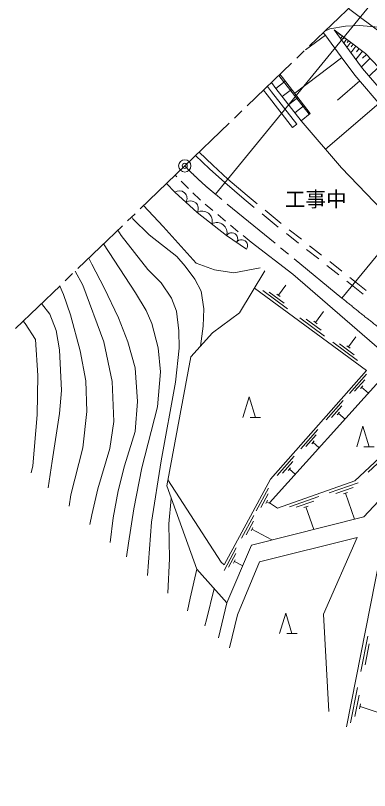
# Model space of a CAD drawing. Units: millimetres at full size, sheet at 1:1000; details may follow other scales. Extents: x 40000 to 680000, y 20000 to 380000.
# Drawn here: x 299761 to 334158, y 264382 to 339583 of the extents above; entities that cross this region are included whole.
import ezdxf
from ezdxf.enums import TextEntityAlignment as Align

# ---------------------------------------------------------------- set-up
doc = ezdxf.new("R2010")
doc.units = ezdxf.units.MM
doc.header["$LTSCALE"] = 1000
doc.header["$PDMODE"] = 32
doc.header["$PDSIZE"] = 500
doc.linetypes.add('CHAIN', pattern=[18.5, 12, -1.5, 3.5, -1.5])
for name, color, linetype, lineweight in [('M-BGD', 7, 'Continuous', 13), ('M-BMK', 2, 'Continuous', 13), ('M-BMK-HTXT', 7, 'Continuous', 13), ('M-BMK-ROW', 30, 'Continuous', 13), ('M-BMK-SRVR', 3, 'Continuous', 13), ('M-STR-HTXT', 7, 'Continuous', 13)]:
    doc.layers.add(name, color=color, linetype=linetype, lineweight=lineweight)
doc.styles.add('ＭＳ ゴシック', font='')
doc.styles.get('ＭＳ ゴシック').set_extended_font_data('MS Gothic')

msp = doc.modelspace()

# ---------------------------------------------------------------- linework, layer by layer
at = {"layer": 'M-BGD'}
for p, q in [((329876, 337660), (327938, 336258)), ((329819, 337740), (329641, 337893)), ((329819, 337740), (331398, 335558)), ((330731, 338186), (332208, 336145)), ((331130, 337885), (331038, 337762)), ((331330, 337735), (331284, 337673)), ((331530, 337584), (331344, 337338)), ((331730, 337434), (331637, 337311)), ((331929, 337284), (331651, 336914)), ((332329, 336983), (331958, 336490)), ((332129, 337133), (331990, 336949)), ((332822, 336612), (332340, 335971)), ((332576, 336798), (332390, 336551)), ((333143, 336371), (332902, 336050)), ((331451, 335488), (326887, 332032)), ((331398, 335558), (332732, 333796)), ((332208, 336145), (333492, 334446)), ((333464, 336129), (332843, 335304)), ((334220, 335431), (333364, 334615)), ((333864, 335805), (333490, 335448)), ((335036, 334576), (334125, 333706)), ((325064, 332496), (325972, 333207)), ((325577, 333474), (325351, 333773)), ((328293, 329995), (325572, 333470)), ((333214, 333233), (331038, 331373)), ((325681, 331709), (326586, 332418)), ((326297, 330921), (327201, 331629)), ((335074, 331058), (329873, 326609)), ((326914, 330134), (327815, 330840)), ((328402, 330087), (327530, 329347)), ((327093, 329031), (326682, 328712)), ((317262, 326005), (318627, 324715)), ((317594, 326324), (318940, 325052)), ((318940, 325052), (320407, 323712)), ((318627, 324715), (320102, 323367)), ((315444, 323922), (315280, 324103)), ((316581, 322797), (315870, 323500)), ((320102, 323367), (321977, 321763)), ((320407, 323712), (322273, 322116)), ((317675, 321713), (317007, 322374)), ((322273, 322116), (323241, 321317)), ((317721, 321675), (317675, 321713)), ((318948, 320647), (318181, 321289)), ((321977, 321763), (322949, 320962)), ((324013, 320681), (324981, 319883)), ((320175, 319620), (319408, 320262)), ((323720, 320326), (324692, 319525)), ((324981, 319883), (325580, 319411)), ((321412, 318607), (320638, 319239)), ((324692, 319525), (325293, 319051)), ((322652, 317595), (321877, 318227)), ((326078, 318433), (327257, 317504)), ((326366, 318792), (327544, 317864)), ((328042, 316885), (329220, 315957)), ((328329, 317245), (329508, 316317)), ((330006, 315338), (331184, 314410)), ((330293, 315698), (331471, 314769)), ((331970, 313791), (332571, 313318)), ((332257, 314151), (332856, 313678)), ((332856, 313678), (333841, 312893)), ((323780, 312886), (326196, 311107)), ((325308, 312431), (326040, 313425)), ((332571, 313318), (333550, 312536)), ((324423, 312748), (325873, 311680)), ((325139, 312556), (325477, 312307)), ((328901, 309785), (329695, 310862)), ((327373, 310240), (329789, 308461)), ((328017, 310101), (329466, 309034)), ((328732, 309910), (329071, 309660)), ((332114, 307420), (332832, 308395)), ((330586, 307874), (333001, 306095)), ((331229, 307736), (332678, 306668)), ((331945, 307544), (332283, 307295)), ((333853, 304774), (332199, 302900)), ((333702, 304240), (332710, 303116)), ((333502, 303650), (333270, 303388)), ((333386, 303519), (334053, 302931)), ((321865, 300570), (322465, 302570)), ((322465, 302570), (323065, 300570)), ((331606, 302228), (329952, 300353)), ((331455, 301694), (330463, 300570)), ((331255, 301104), (331023, 300842)), ((331139, 300973), (331776, 300411)), ((322565, 300570), (323565, 300570)), ((329130, 299422), (327476, 297547)), ((332911, 297738), (333511, 299738)), ((333511, 299738), (334111, 297738)), ((328979, 298888), (327986, 297763)), ((328778, 298298), (328547, 298036)), ((328663, 298167), (329267, 297634)), ((333611, 297738), (334611, 297738)), ((336217, 297310), (334025, 295262)), ((326844, 296831), (325189, 294956)), ((326693, 296297), (325700, 295173)), ((326492, 295707), (326261, 295445)), ((326376, 295576), (326950, 295070)), ((333055, 294247), (330223, 293257)), ((324345, 293723), (323155, 291524)), ((332577, 293794), (330878, 293200)), ((332015, 293311), (331619, 293173)), ((324318, 293169), (323604, 291850)), ((324255, 292549), (324089, 292241)), ((329222, 292907), (326390, 291918)), ((331817, 293242), (332698, 290720)), ((324172, 292395), (324414, 292264)), ((328745, 292455), (327046, 291861)), ((328183, 291972), (327786, 291834)), ((327984, 291903), (328747, 289721)), ((322906, 291065), (321715, 288867)), ((322879, 290511), (322165, 289192)), ((322816, 289891), (322649, 289583)), ((322733, 289737), (324666, 288690)), ((321211, 287935), (320020, 285736)), ((321184, 287381), (320469, 286062)), ((321121, 286761), (320954, 286453)), ((321037, 286607), (321835, 286175)), ((325423, 279603), (326023, 281603)), ((326023, 281603), (326623, 279603)), ((326123, 279603), (327123, 279603)), ((333978, 279366), (333300, 275932)), ((334136, 278621), (333729, 276561)), ((332990, 274368), (332312, 270935)), ((333149, 273623), (332742, 271563)), ((333287, 272775), (333192, 272295)), ((333240, 272535), (336739, 271349))]:
    msp.add_line(p, q, dxfattribs=at)
for points in [[(329818, 338063), (330293, 338282), (331825, 338550), (333191, 338599), (335028, 338456), (337959, 338087), (340266, 337858), (343583, 337642), (346057, 337487), (348977, 337247), (353455, 337379)], [(330731, 338186), (333782, 335890), (340876, 328456), (346867, 320901), (347488, 318327)], [(333492, 334446), (337233, 330072), (341803, 325355), (347030, 320224)], [(328402, 330087), (325690, 333568), (325460, 333878)], [(332732, 333796), (336493, 329399), (341094, 324650), (346267, 319572)], [(324241, 332707), (324633, 332187), (327093, 329031)], [(327530, 329347), (325062, 332499), (324625, 333076)], [(323864, 332345), (324220, 331871), (326682, 328712)], [(338493, 308920), (338960, 310343), (340438, 312696), (341472, 314687), (336238, 319825), (331429, 324788), (327530, 329347)], [(322193, 316894), (320278, 318250), (317422, 320480), (315240, 322425), (314436, 323292)], [(312193, 321138), (314094, 319096), (317328, 315558), (319107, 314914), (320984, 314598), (323531, 315110)], [(311056, 320046), (311176, 319860), (312753, 318300), (315427, 316192), (316258, 315254), (317183, 314000), (317809, 312830), (318060, 311126), (318012, 309427), (317726, 307495)], [(309705, 318748), (310016, 318224), (312610, 314940), (313912, 313645), (314918, 312166), (315411, 310884), (315638, 308970), (315675, 307297), (315302, 303991), (313903, 296362), (312973, 290419), (312692, 286547), (312587, 285257)], [(308324, 317422), (311424, 312667), (312463, 310946), (313011, 309692), (313627, 307329), (313858, 304996), (313567, 301626), (312044, 295702), (311267, 291698), (310744, 288372), (310548, 287051)], [(336337, 306185), (326717, 314481), (322652, 317595)], [(306887, 316043), (307183, 315455), (308393, 313145), (309783, 310231), (310683, 307921), (311378, 305383), (311614, 302112), (311390, 299205), (310356, 295888), (309739, 293475), (309255, 290841), (308975, 288434)], [(305571, 314779), (306312, 313401), (308356, 307930), (309164, 304065), (309309, 300174), (308925, 297560), (307753, 293667), (307171, 291115), (306982, 290187)], [(304061, 313329), (304441, 312510), (305094, 310530), (306041, 307030), (306609, 304133), (306692, 301144), (306306, 297643), (305149, 293080), (304968, 291959)], [(314564, 294525), (319747, 286536), (320050, 286295), (324536, 294579), (333851, 305134), (322991, 313131)], [(302301, 311639), (303100, 310618), (303722, 309012), (304038, 307155), (304235, 303207), (304045, 300973), (303312, 296330), (302946, 293737)], [(300497, 309907), (300717, 309697), (301701, 308132), (301932, 304663), (301868, 300820), (301436, 295875), (301284, 295198)], [(320310, 282589), (322692, 288191), (333604, 290950), (342713, 300628)], [(433866, 254126), (424419, 252216), (413978, 249840), (394533, 243647), (381229, 255879), (377305, 266293), (371047, 278356), (362631, 286873), (357766, 290994), (352169, 294292), (345589, 298107), (335659, 289422), (331934, 270568)], [(314897, 292714), (314673, 290267), (314732, 286885), (314568, 283515)], [(330195, 272040), (329699, 281489), (332970, 288946), (323454, 286567), (321326, 281429), (320570, 278237)], [(317395, 285864), (316739, 283049), (316488, 281827)], [(319063, 283990), (318319, 280955), (318157, 280359)]]:
    msp.add_lwpolyline(points, dxfattribs=at)
msp.add_lwpolyline([(324453, 292307), (335430, 304455), (339452, 300700), (332725, 294417), (325212, 291792)], close=True, dxfattribs=at)
for centre, radius, start, end in [((315689, 321830), 745, 329.51785, 127.07899), ((316780, 320858), 745, 329.51785, 127.07899), ((317900, 319620), 984, 344.98718, 119.04458), ((319328, 318505), 984, 344.98718, 119.04458), ((320765, 317922), 587, 323.39895, 145.99935), ((321722, 317244), 587, 323.39895, 145.99935)]:
    msp.add_arc(centre, radius, start, end, dxfattribs=at)
at = {"layer": 'M-BMK'}
for p, q in [((328324, 336628), (332652, 340784)), ((327098, 335451), (327819, 336143)), ((322266, 330810), (326593, 334966)), ((321039, 329633), (321761, 330325)), ((316207, 324992), (320534, 329148)), ((316207, 324992), (311879, 320836)), ((319801, 321735), (319181, 322243)), ((324984, 317488), (320343, 321291)), ((311374, 320351), (310653, 319659)), ((310148, 319174), (305820, 315018)), ((326298, 316411), (325525, 317045)), ((331481, 312164), (326840, 315967)), ((305315, 314533), (304594, 313841)), ((304089, 313356), (299761, 309200))]:
    msp.add_line(p, q, dxfattribs=at)
at = {"layer": 'M-BMK', "linetype": 'CHAIN'}
for centre, radius, start, end in [((340730, 348542), 34000, 223.83915, 230.66813), ((451271, 458353), 189000, 230.66813, 239.24742)]:
    msp.add_arc(centre, radius, start, end, dxfattribs=at)
at = {"layer": 'M-BMK-ROW'}
msp.add_line((335449, 337764), (332118, 340271), dxfattribs=at)
at = {"layer": 'M-BMK-ROW', "color": 7}
msp.add_lwpolyline([(324000, 314795), (321541, 310738), (318901, 308777), (316783, 306467), (314454, 293930), (317395, 285864), (320310, 282589), (319479, 279196)], dxfattribs=at)
at = {"layer": 'M-BMK-SRVR'}
msp.add_circle((316207, 324992), 600, dxfattribs=at)
msp.add_point((316207, 324992), dxfattribs=at)
at = {"layer": 'M-STR-HTXT'}
for p, q in [((319181, 322243), (340730, 348542)), ((331481, 312164), (353664, 339236))]:
    msp.add_line(p, q, dxfattribs=at)

# ---------------------------------------------------------------- texts
at = {"layer": 'M-BMK-HTXT', "style": 'ＭＳ ゴシック'}
msp.add_text('工事中', height=1466, dxfattribs=at).set_placement((325931, 320581), align=Align.BOTTOM_LEFT)

doc.saveas('drawing.dxf')
